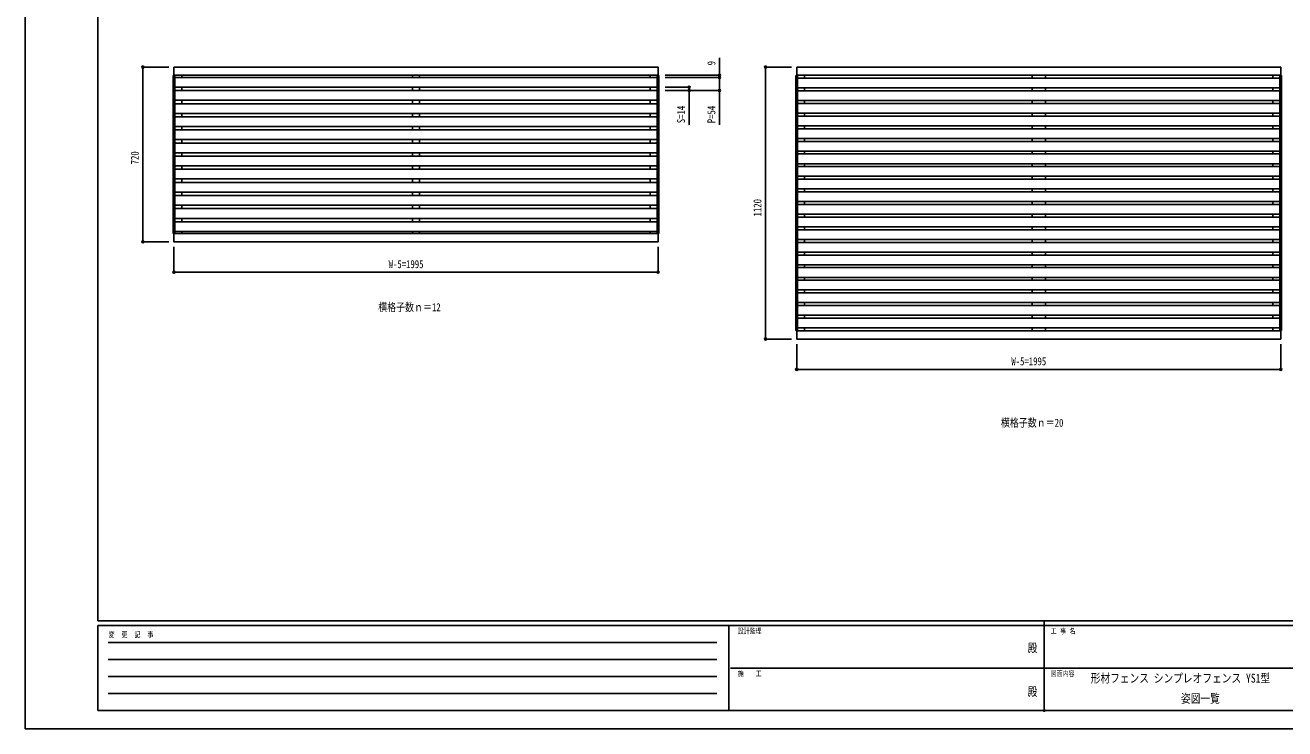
# Model space of a CAD drawing. Units: millimetres, scale not verified. Extents: x -4205 to 4205, y -2970 to 2970.
# Drawn here: x -4205 to 986, y -2970 to -73 of the extents above; entities that cross this region are included whole.
import ezdxf
from ezdxf.enums import TextEntityAlignment as Align

# ---------------------------------------------------------------- set-up
doc = ezdxf.new("R2010")
doc.units = ezdxf.units.MM
doc.header["$LTSCALE"] = 12
doc.header["$PDMODE"] = 32
doc.header["$PDSIZE"] = 6
for name, color, linetype in [('0-1_USER1', 3, 'Continuous'), ('0-2_YKK_A1', 4, 'Continuous'), ('0-3_YKK_D', 6, 'Continuous'), ('0-4_YKK_ZWAK', 7, 'Continuous')]:
    doc.layers.add(name, color=color, linetype=linetype)
doc.styles.add('ＭＳ ゴシック', font='')
doc.styles.get('ＭＳ ゴシック').set_extended_font_data('MS Gothic')

msp = doc.modelspace()

# ---------------------------------------------------------------- linework, layer by layer
at = {"layer": '0-2_YKK_A1'}
for p, q in [((-3594.98, -279.5), (-3587.78, -279.5)), ((-3594.98, -279.5), (-3594.98, -930.5)), ((-3592.78, -279.5), (-3592.78, -930.5)), ((-3589.78, -279), (-3589.78, -279.5)), ((-1600.78, -288), (-3587.78, -288)), ((-3559.78, -288), (-3559.78, -279)), ((-2609.28, -288), (-2609.28, -279)), ((-2579.28, -288), (-2579.28, -279)), ((-1628.78, -288), (-1628.78, -279)), ((-1593.58, -279.5), (-1600.78, -279.5)), ((-1598.78, -279), (-1598.78, -279.5)), ((-1595.78, -279.5), (-1595.78, -930.5)), ((-1593.58, -279.5), (-1593.58, -930.5)), ((-1028.58, -279.5), (-1021.38, -279.5)), ((-1028.58, -279.5), (-1028.58, -1330.5)), ((-1026.38, -279.5), (-1026.38, -1330.5)), ((-1023.38, -279), (-1023.38, -279.5)), ((965.62, -291), (-1021.38, -291)), ((-993.38, -291), (-993.38, -279)), ((-55.38, -291), (-55.38, -279)), ((-0.38, -291), (-0.38, -279)), ((937.62, -291), (937.62, -279)), ((972.82, -279.5), (965.62, -279.5)), ((967.62, -279), (967.62, -279.5)), ((970.62, -279.5), (970.62, -1330.5)), ((972.82, -279.5), (972.82, -1330.5)), ((-1600.78, -328), (-3587.78, -328)), ((-1600.78, -342), (-3587.78, -342)), ((-3559.78, -342), (-3559.78, -328)), ((-2609.28, -342), (-2609.28, -328)), ((-2579.28, -342), (-2579.28, -328)), ((-1628.78, -342), (-1628.78, -328)), ((965.62, -331), (-1021.38, -331)), ((965.62, -343), (-1021.38, -343)), ((-993.38, -343), (-993.38, -331)), ((-55.38, -343), (-55.38, -331)), ((-0.38, -343), (-0.38, -331)), ((937.62, -343), (937.62, -331)), ((-1600.78, -382), (-3587.78, -382)), ((-1600.78, -396), (-3587.78, -396)), ((-3559.78, -396), (-3559.78, -382)), ((-2609.28, -396), (-2609.28, -382)), ((-2579.28, -396), (-2579.28, -382)), ((-1628.78, -396), (-1628.78, -382)), ((965.62, -383), (-1021.38, -383)), ((965.62, -395), (-1021.38, -395)), ((-993.38, -395), (-993.38, -383)), ((-55.38, -395), (-55.38, -383)), ((-0.38, -395), (-0.38, -383)), ((937.62, -395), (937.62, -383)), ((-1600.78, -436), (-3587.78, -436)), ((-1600.78, -450), (-3587.78, -450)), ((-3559.78, -450), (-3559.78, -436)), ((-2609.28, -450), (-2609.28, -436)), ((-2579.28, -450), (-2579.28, -436)), ((-1628.78, -450), (-1628.78, -436)), ((965.62, -435), (-1021.38, -435)), ((965.62, -447), (-1021.38, -447)), ((-993.38, -447), (-993.38, -435)), ((-55.38, -447), (-55.38, -435)), ((-0.38, -447), (-0.38, -435)), ((937.62, -447), (937.62, -435)), ((-1600.78, -490), (-3587.78, -490)), ((-1600.78, -504), (-3587.78, -504)), ((-3559.78, -504), (-3559.78, -490)), ((-2609.28, -504), (-2609.28, -490)), ((-2579.28, -504), (-2579.28, -490)), ((-1628.78, -504), (-1628.78, -490)), ((965.62, -487), (-1021.38, -487)), ((965.62, -499), (-1021.38, -499)), ((-993.38, -499), (-993.38, -487)), ((-55.38, -499), (-55.38, -487)), ((-0.38, -499), (-0.38, -487)), ((937.62, -499), (937.62, -487)), ((-1600.78, -544), (-3587.78, -544)), ((-1600.78, -558), (-3587.78, -558)), ((-3559.78, -558), (-3559.78, -544)), ((-2609.28, -558), (-2609.28, -544)), ((-2579.28, -558), (-2579.28, -544)), ((-1628.78, -558), (-1628.78, -544)), ((965.62, -539), (-1021.38, -539)), ((965.62, -551), (-1021.38, -551)), ((-993.38, -551), (-993.38, -539)), ((-55.38, -551), (-55.38, -539)), ((-0.38, -551), (-0.38, -539)), ((937.62, -551), (937.62, -539)), ((-1600.78, -598), (-3587.78, -598)), ((-1600.78, -612), (-3587.78, -612)), ((-3559.78, -612), (-3559.78, -598)), ((-2609.28, -612), (-2609.28, -598)), ((-2579.28, -612), (-2579.28, -598)), ((-1628.78, -612), (-1628.78, -598)), ((965.62, -591), (-1021.38, -591)), ((965.62, -603), (-1021.38, -603)), ((-993.38, -603), (-993.38, -591)), ((-55.38, -603), (-55.38, -591)), ((-0.38, -603), (-0.38, -591)), ((937.62, -603), (937.62, -591)), ((-1600.78, -652), (-3587.78, -652)), ((-1600.78, -666), (-3587.78, -666)), ((-3559.78, -666), (-3559.78, -652)), ((-2609.28, -666), (-2609.28, -652)), ((-2579.28, -666), (-2579.28, -652)), ((-1628.78, -666), (-1628.78, -652)), ((965.62, -643), (-1021.38, -643)), ((965.62, -655), (-1021.38, -655)), ((-993.38, -655), (-993.38, -643)), ((-55.38, -655), (-55.38, -643)), ((-0.38, -655), (-0.38, -643)), ((937.62, -655), (937.62, -643)), ((-1600.78, -706), (-3587.78, -706)), ((-1600.78, -720), (-3587.78, -720)), ((-3559.78, -720), (-3559.78, -706)), ((-2609.28, -720), (-2609.28, -706)), ((-2579.28, -720), (-2579.28, -706)), ((-1628.78, -720), (-1628.78, -706)), ((965.62, -695), (-1021.38, -695)), ((965.62, -707), (-1021.38, -707)), ((-993.38, -707), (-993.38, -695)), ((-55.38, -707), (-55.38, -695)), ((-0.38, -707), (-0.38, -695)), ((937.62, -707), (937.62, -695)), ((-1600.78, -760), (-3587.78, -760)), ((-1600.78, -774), (-3587.78, -774)), ((-3559.78, -774), (-3559.78, -760)), ((-2609.28, -774), (-2609.28, -760)), ((-2579.28, -774), (-2579.28, -760)), ((-1628.78, -774), (-1628.78, -760)), ((965.62, -747), (-1021.38, -747)), ((965.62, -759), (-1021.38, -759)), ((-993.38, -759), (-993.38, -747)), ((-55.38, -759), (-55.38, -747)), ((-0.38, -759), (-0.38, -747)), ((937.62, -759), (937.62, -747)), ((-1600.78, -814), (-3587.78, -814)), ((-1600.78, -828), (-3587.78, -828)), ((-3559.78, -828), (-3559.78, -814)), ((-2609.28, -828), (-2609.28, -814)), ((-2579.28, -828), (-2579.28, -814)), ((-1628.78, -828), (-1628.78, -814)), ((965.62, -799), (-1021.38, -799)), ((965.62, -811), (-1021.38, -811)), ((-993.38, -811), (-993.38, -799)), ((-55.38, -811), (-55.38, -799)), ((-0.38, -811), (-0.38, -799)), ((937.62, -811), (937.62, -799)), ((-1600.78, -868), (-3587.78, -868)), ((-1600.78, -882), (-3587.78, -882)), ((-3559.78, -882), (-3559.78, -868)), ((-2609.28, -882), (-2609.28, -868)), ((-2579.28, -882), (-2579.28, -868)), ((-1628.78, -882), (-1628.78, -868)), ((965.62, -851), (-1021.38, -851)), ((965.62, -863), (-1021.38, -863)), ((-993.38, -863), (-993.38, -851)), ((-55.38, -863), (-55.38, -851)), ((-0.38, -863), (-0.38, -851)), ((937.62, -863), (937.62, -851)), ((-3589.78, -930.5), (-3589.78, -931)), ((-1600.78, -922), (-3587.78, -922)), ((-3559.78, -931), (-3559.78, -922)), ((-2609.28, -931), (-2609.28, -922)), ((-2579.28, -931), (-2579.28, -922)), ((-1628.78, -931), (-1628.78, -922)), ((-1598.78, -930.5), (-1598.78, -931)), ((965.62, -903), (-1021.38, -903)), ((965.62, -915), (-1021.38, -915)), ((-993.38, -915), (-993.38, -903)), ((-55.38, -915), (-55.38, -903)), ((-0.38, -915), (-0.38, -903)), ((937.62, -915), (937.62, -903)), ((965.62, -955), (-1021.38, -955)), ((965.62, -967), (-1021.38, -967)), ((-993.38, -967), (-993.38, -955)), ((-55.38, -967), (-55.38, -955)), ((-0.38, -967), (-0.38, -955)), ((937.62, -967), (937.62, -955)), ((965.62, -1007), (-1021.38, -1007)), ((965.62, -1019), (-1021.38, -1019)), ((-993.38, -1019), (-993.38, -1007)), ((-55.38, -1019), (-55.38, -1007)), ((-0.38, -1019), (-0.38, -1007)), ((937.62, -1019), (937.62, -1007)), ((965.62, -1059), (-1021.38, -1059)), ((965.62, -1071), (-1021.38, -1071)), ((-993.38, -1071), (-993.38, -1059)), ((-55.38, -1071), (-55.38, -1059)), ((-0.38, -1071), (-0.38, -1059)), ((937.62, -1071), (937.62, -1059)), ((965.62, -1111), (-1021.38, -1111)), ((965.62, -1123), (-1021.38, -1123)), ((-993.38, -1123), (-993.38, -1111)), ((-55.38, -1123), (-55.38, -1111)), ((-0.38, -1123), (-0.38, -1111)), ((937.62, -1123), (937.62, -1111)), ((965.62, -1163), (-1021.38, -1163)), ((965.62, -1175), (-1021.38, -1175)), ((-993.38, -1175), (-993.38, -1163)), ((-55.38, -1175), (-55.38, -1163)), ((-0.38, -1175), (-0.38, -1163)), ((937.62, -1175), (937.62, -1163)), ((965.62, -1215), (-1021.38, -1215)), ((965.62, -1227), (-1021.38, -1227)), ((-993.38, -1227), (-993.38, -1215)), ((-55.38, -1227), (-55.38, -1215)), ((-0.38, -1227), (-0.38, -1215)), ((937.62, -1227), (937.62, -1215)), ((965.62, -1267), (-1021.38, -1267)), ((965.62, -1279), (-1021.38, -1279)), ((-993.38, -1279), (-993.38, -1267)), ((-55.38, -1279), (-55.38, -1267)), ((-0.38, -1279), (-0.38, -1267)), ((937.62, -1279), (937.62, -1267)), ((-1023.38, -1330.5), (-1023.38, -1331)), ((965.62, -1319), (-1021.38, -1319)), ((-993.38, -1331), (-993.38, -1319)), ((-55.38, -1331), (-55.38, -1319)), ((-0.38, -1331), (-0.38, -1319)), ((937.62, -1331), (937.62, -1319)), ((967.62, -1330.5), (967.62, -1331))]:
    msp.add_line(p, q, dxfattribs=at)
for points in [[(-3591.78, -245), (-1596.78, -245), (-1596.78, -279), (-3591.78, -279)], [(-1025.38, -245), (969.62, -245), (969.62, -279), (-1025.38, -279)], [(-3591.78, -931), (-1596.78, -931), (-1596.78, -965), (-3591.78, -965)], [(-1025.38, -1331), (969.62, -1331), (969.62, -1365), (-1025.38, -1365)]]:
    msp.add_lwpolyline(points, close=True, dxfattribs=at)
for points in [[(-3587.78, -279.5), (-3587.78, -930.5), (-3594.98, -930.5)], [(-1600.78, -279.5), (-1600.78, -930.5), (-1593.58, -930.5)], [(-1021.38, -279.5), (-1021.38, -1330.5), (-1028.58, -1330.5)], [(965.62, -279.5), (965.62, -1330.5), (972.82, -1330.5)]]:
    msp.add_lwpolyline(points, dxfattribs=at)
at = {"layer": '0-3_YKK_D'}
for p, q in [((-1343.58, -279), (-1343.58, -207)), ((-3612.78, -245), (-3720.98, -245)), ((-3719.98, -245), (-3719.98, -965)), ((-1046.42, -245), (-1154.58, -245)), ((-1153.58, -245), (-1153.58, -1365)), ((-1567.58, -279), (-1342.58, -279)), ((-1567.58, -288), (-1342.58, -288)), ((-1567.58, -288), (-1342.58, -288)), ((-1343.58, -288), (-1343.58, -279)), ((-1343.58, -288), (-1343.58, -305)), ((-1567.58, -328), (-1467.58, -328)), ((-1567.58, -342), (-1342.58, -342)), ((-1567.58, -342), (-1467.58, -342)), ((-3612.78, -965), (-3720.98, -965)), ((-3591.78, -986), (-3591.78, -1091)), ((-1596.78, -986), (-1596.78, -1091)), ((-3591.78, -1090), (-1596.78, -1090)), ((-1046.38, -1365), (-1154.58, -1365)), ((-1025.38, -1386), (-1025.38, -1491)), ((969.62, -1386), (969.62, -1491)), ((-1025.38, -1490), (969.62, -1490))]:
    msp.add_line(p, q, dxfattribs=at)
for points in [[(-1343.58, -288), (-1343.58, -342), (-1343.58, -483.4)], [(-1468.58, -328), (-1468.58, -342), (-1468.58, -483.4)]]:
    msp.add_lwpolyline(points, dxfattribs=at)
for centre in [(-3719.98, -245), (-1153.58, -245), (-1343.58, -279), (-1343.58, -288), (-1343.58, -288), (-1468.58, -328), (-1468.58, -342), (-1343.58, -342), (-3719.98, -965), (-3591.78, -1090), (-1596.78, -1090), (-1153.58, -1365), (-1025.38, -1490), (969.62, -1490)]:
    msp.add_circle(centre, 4.25, dxfattribs=at)
at = {"layer": '0-4_YKK_ZWAK'}
for p, q in [((-3904.98, -2525), (-3904.98, 2775)), ((3895.02, -2525), (-3904.98, -2525)), ((-4.98, -2525), (-4.98, -2895)), ((-1304.98, -2545), (-3904.98, -2545)), ((-3904.98, -2895), (-3904.98, -2545)), ((-1304.98, -2545), (-1304.98, -2895)), ((-4.98, -2545), (-1304.98, -2545)), ((1295.02, -2545), (-4.98, -2545)), ((-3862.48, -2615), (-1354.98, -2615)), ((-3862.48, -2685), (-1354.98, -2685)), ((-1297.48, -2720), (-4.98, -2720)), ((-4.98, -2720), (1295.02, -2720)), ((-3862.48, -2755), (-1354.98, -2755)), ((-3862.48, -2825), (-1354.98, -2825)), ((-3904.98, -2895), (-1304.98, -2895)), ((-1304.98, -2895), (-4.98, -2895)), ((-4.98, -2895), (1295.02, -2895))]:
    msp.add_line(p, q, dxfattribs=at)
msp.add_lwpolyline([(-4205, -2970), (4205, -2970), (4205, 2970), (-4205, 2970)], close=True, dxfattribs=at)
msp.add_point((-4.98, -2895), dxfattribs=at)

# ---------------------------------------------------------------- texts
at = {"layer": '0-1_USER1', "style": 'ＭＳ ゴシック', "width": 0.8}
for s, height, p in [('横格子数ｎ＝12', 32.99, (-2750.28, -1260.38)), ('横格子数ｎ＝20', 32.99, (-183.88, -1736.15)), ('形材フェンス シンプレオフェンス YS1型', 36.66, (186.35, -2790.83)), (' 姿図一覧', 36.66, (538.35, -2874.17))]:
    msp.add_text(s, height=height, dxfattribs=at).set_placement(p, align=Align.BOTTOM_LEFT)
at = {"layer": '0-3_YKK_D', "style": 'ＭＳ ゴシック', "width": 0.8}
for s, p in [('9', (-1350.58, -238)), ('S=14', (-1475.58, -476.4)), ('P=54', (-1350.58, -476.4)), ('720', (-3726.98, -645.8)), ('1120', (-1160.58, -860.2))]:
    msp.add_text(s, height=32.99, rotation=90, dxfattribs=at).set_placement(p, align=Align.BOTTOM_LEFT)
for p in [(-2707.08, -1083), (-140.68, -1483)]:
    msp.add_text('W-5=1995', height=32.99, dxfattribs=at).set_placement(p, align=Align.BOTTOM_LEFT)
at = {"layer": '0-4_YKK_ZWAK', "style": 'ＭＳ ゴシック', "width": 0.8}
for s, height, p in [('変  更  記  事', 21.99, (-3861.31, -2600)), ('設計監理', 21.99, (-1268.31, -2585)), ('工 事 名', 21.99, (21.27, -2585)), ('殿', 36.66, (-73.67, -2665.83)), ('施\u3000\u3000工', 21.99, (-1268.31, -2760)), ('図面内容', 21.99, (21.27, -2760)), ('殿', 36.66, (-73.67, -2845.83))]:
    msp.add_text(s, height=height, dxfattribs=at).set_placement(p, align=Align.BOTTOM_LEFT)

doc.saveas('drawing.dxf')
